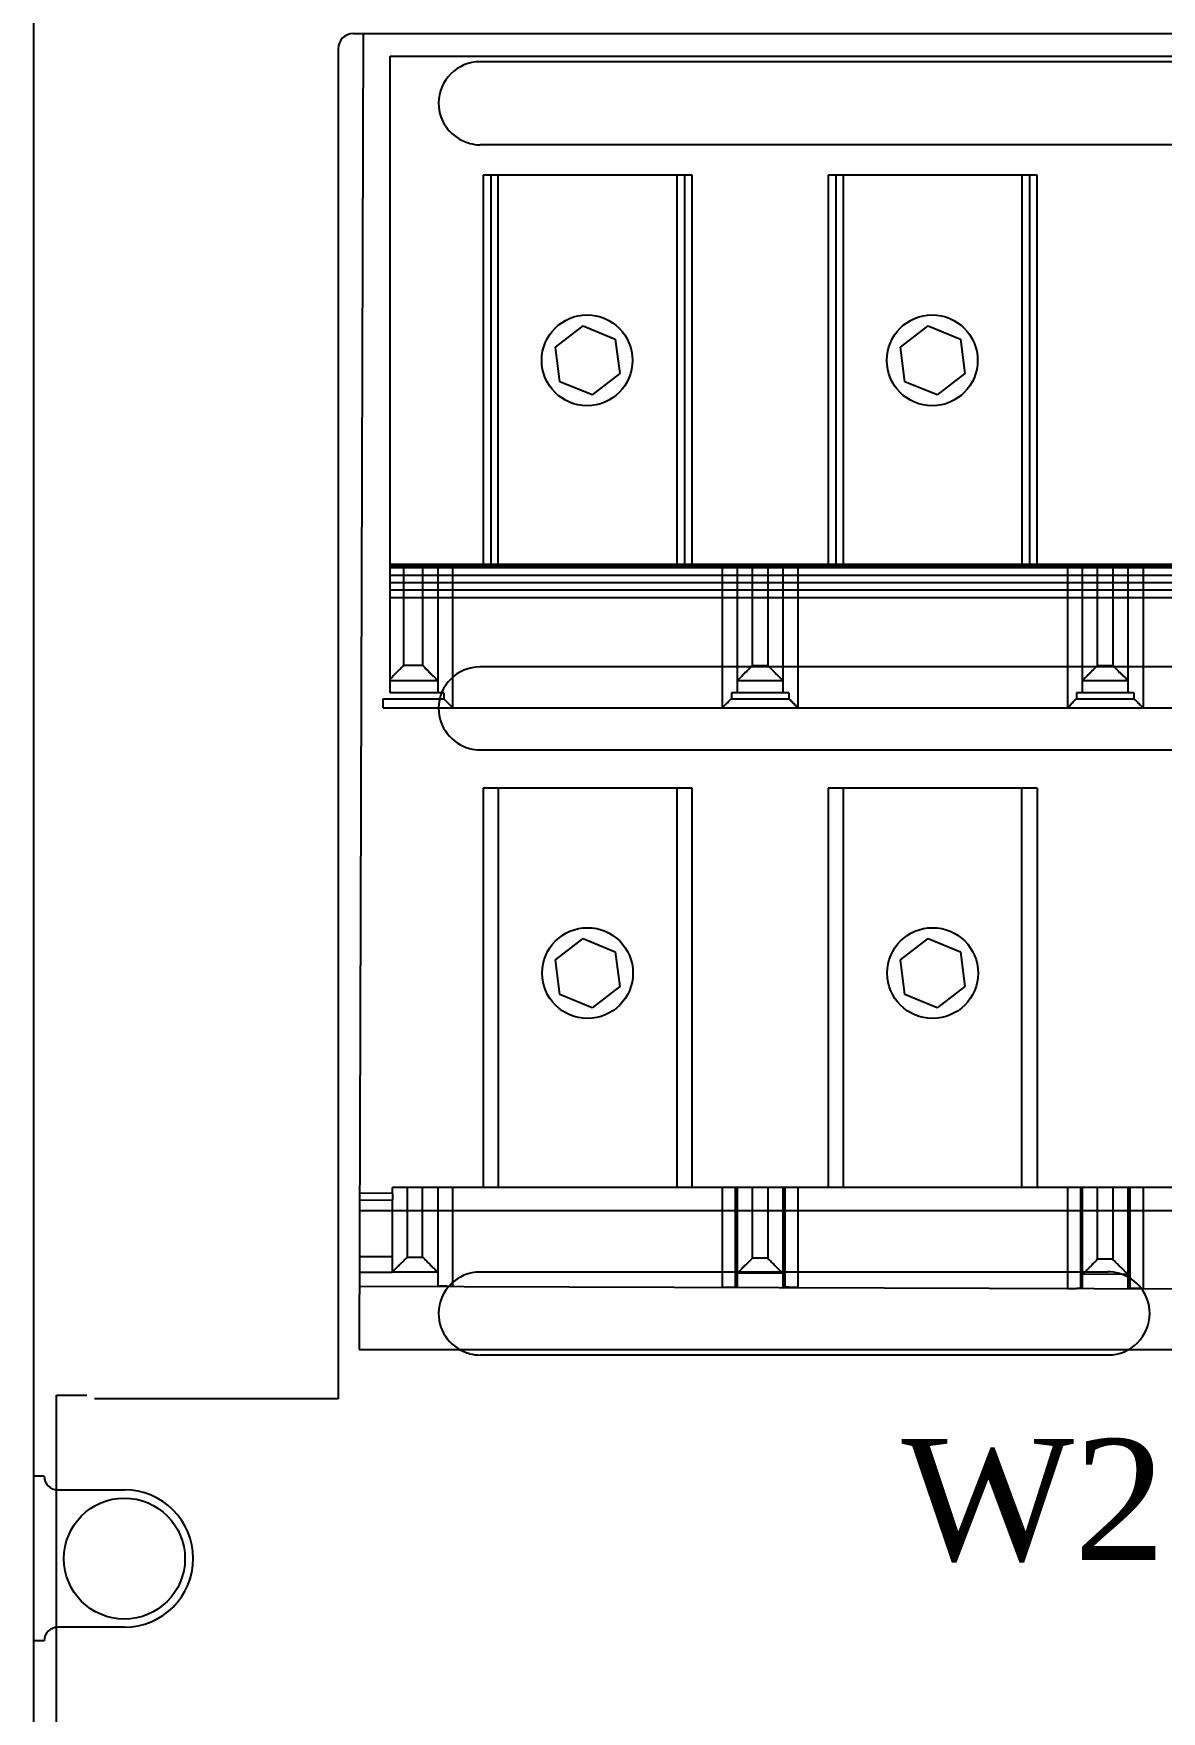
# Model space of a CAD drawing. Extents: x 0 to 226, y 0 to 690.
# Drawn here: x 8 to 82.5, y 110.2 to 221.1 of the extents above; entities that cross this region are included whole.
import ezdxf

# ---------------------------------------------------------------- set-up
doc = ezdxf.new("R2010")
doc.units = 0
doc.layers.add('-15N-THT. THIẾT BỊ ĐÓNG MỞ', color=40, linetype='CONTINUOUS')
doc.styles.add('- 04.0', font='times.ttf', dxfattribs={"height": 4})

# ---------------------------------------------------------------- blocks, each defined once
blk = doc.blocks.new('06 - N - SC VSD ATV630D30~D45N4')
at = {"layer": '-15N-THT. THIẾT BỊ ĐÓNG MỞ'}
for p, q in [((-105, 302.47), (-105, -248.35)), ((-83.88, -123.55), (9.84, -123.55)), ((-83.88, -123.55), (-83.88, -123.55)), ((-83.22, -123.55), (-83.5, -210.53)), ((-83.22, -123.55), (-83.22, -123.55)), ((-84.88, -124.55), (-84.88, -213.8)), ((-84.88, -124.55), (-84.88, -124.55)), ((-81.45, -125.05), (13.1, -125.05)), ((-81.45, -167.12), (-81.45, -125.05)), ((-81.45, -125.05), (-81.45, -125.05)), ((75.49, -125.41), (-75.5, -125.41)), ((-75.5, -125.41), (-75.5, -125.41)), ((-78.24, -128.15), (-78.24, -128.15)), ((-76.19, -130.8), (-76.19, -130.8)), ((-75.5, -130.89), (75.49, -130.89)), ((-75.5, -130.89), (-75.5, -130.89)), ((-61.5, -132.92), (-75.3, -132.92)), ((-75.3, -132.92), (-75.3, -132.92)), ((-75.3, -132.92), (-75.3, -158.72)), ((-74.8, -132.92), (-74.8, -158.72)), ((-74.3, -158.72), (-74.3, -132.92)), ((-62.5, -132.92), (-62.5, -158.72)), ((-62, -132.92), (-62, -158.72)), ((-61.5, -132.92), (-61.5, -132.92)), ((-61.5, -158.72), (-61.5, -132.92)), ((-38.7, -132.92), (-52.5, -132.92)), ((-52.5, -132.92), (-52.5, -132.92)), ((-52.5, -132.92), (-52.5, -158.72)), ((-52, -132.92), (-52, -158.72)), ((-51.5, -158.72), (-51.5, -132.92)), ((-39.7, -132.92), (-39.7, -158.72)), ((-39.2, -132.92), (-39.2, -158.72)), ((-38.7, -132.92), (-38.7, -132.92)), ((-38.7, -158.72), (-38.7, -132.92)), ((-70.53, -144.27), (-68.7, -142.86)), ((-68.7, -142.86), (-66.57, -143.74)), ((-68.7, -142.86), (-68.7, -142.86)), ((-47.73, -144.27), (-45.9, -142.86)), ((-45.9, -142.86), (-43.77, -143.74)), ((-45.9, -142.86), (-45.9, -142.86)), ((-66.57, -143.74), (-66.27, -146.03)), ((-66.57, -143.74), (-66.57, -143.74)), ((-43.77, -143.74), (-43.47, -146.03)), ((-43.77, -143.74), (-43.77, -143.74)), ((-71.43, -145.15), (-71.43, -145.15)), ((-70.53, -144.27), (-70.53, -144.27)), ((-70.23, -146.56), (-70.53, -144.27)), ((-65.43, -145.15), (-65.43, -145.15)), ((-48.63, -145.15), (-48.63, -145.15)), ((-47.73, -144.27), (-47.73, -144.27)), ((-47.43, -146.56), (-47.73, -144.27)), ((-42.63, -145.15), (-42.63, -145.15)), ((-66.27, -146.03), (-68.1, -147.44)), ((-66.27, -146.03), (-66.27, -146.03)), ((-43.47, -146.03), (-45.3, -147.44)), ((-43.47, -146.03), (-43.47, -146.03)), ((-70.23, -146.56), (-70.23, -146.56)), ((-68.1, -147.44), (-70.23, -146.56)), ((-68.1, -147.44), (-68.1, -147.44)), ((-47.43, -146.56), (-47.43, -146.56)), ((-45.3, -147.44), (-47.43, -146.56)), ((-45.3, -147.44), (-45.3, -147.44)), ((-81.45, -158.65), (-81.45, -158.65)), ((13.1, -158.65), (-81.45, -158.65)), ((-81.45, -158.72), (13.08, -158.72)), ((-81.45, -158.72), (-81.45, -158.72)), ((-81.45, -158.85), (13.1, -158.85)), ((-81.45, -158.85), (-81.45, -158.85)), ((-81.45, -159.35), (13.1, -159.35)), ((-80.55, -165.31), (-80.55, -158.72)), ((-79.3, -158.72), (-79.3, -165.31)), ((-78.3, -158.72), (-78.3, -167.12)), ((-78.3, -158.72), (-78.3, -158.72)), ((-77.3, -168.12), (-77.3, -158.72)), ((-75.3, -158.72), (-75.3, -158.72)), ((-61.5, -158.72), (-61.5, -158.72)), ((-59.5, -158.72), (-59.5, -168.12)), ((-58.5, -167.12), (-58.5, -158.72)), ((-58.5, -158.72), (-58.5, -158.72)), ((-57.5, -165.31), (-57.5, -158.72)), ((-56.5, -158.72), (-56.5, -165.31)), ((-55.5, -158.72), (-55.5, -167.12)), ((-55.5, -158.72), (-55.5, -158.72)), ((-54.5, -158.72), (-54.5, -168.12)), ((-52.5, -158.72), (-52.5, -158.72)), ((-38.7, -158.72), (-38.7, -158.72)), ((-36.7, -158.72), (-36.7, -168.12)), ((-35.7, -167.12), (-35.7, -158.72)), ((-35.7, -158.72), (-35.7, -158.72)), ((-34.7, -165.31), (-34.7, -158.72)), ((-33.7, -158.72), (-33.7, -165.31)), ((-32.7, -158.72), (-32.7, -167.12)), ((-32.7, -158.72), (-32.7, -158.72)), ((-31.7, -158.72), (-31.7, -168.12)), ((13.1, -159.85), (-81.45, -159.85)), ((-81.45, -159.85), (-81.45, -159.85)), ((13.1, -160.35), (-81.45, -160.35)), ((13.1, -160.85), (-81.45, -160.85)), ((-81.45, -160.85), (-81.45, -160.85)), ((-81.3, -166.06), (-81.45, -166.21)), ((-81.45, -166.31), (-78.3, -166.31)), ((-81.24, -166), (-81.3, -166.06)), ((-81.18, -165.94), (-81.24, -166)), ((-80.98, -165.74), (-81.18, -165.94)), ((-80.91, -165.67), (-80.98, -165.74)), ((-80.84, -165.6), (-80.91, -165.67)), ((-80.77, -165.53), (-80.84, -165.6)), ((-80.69, -165.46), (-80.77, -165.53)), ((-80.62, -165.38), (-80.69, -165.46)), ((-80.55, -165.31), (-80.62, -165.38)), ((-79.3, -165.31), (-80.55, -165.31)), ((-79.3, -165.31), (-79.25, -165.36)), ((-79.25, -165.36), (-79.2, -165.41)), ((-79.2, -165.41), (-79.15, -165.46)), ((-79.15, -165.46), (-79.1, -165.51)), ((-79.1, -165.51), (-79.06, -165.55)), ((-79.06, -165.55), (-79.01, -165.6)), ((-79.01, -165.6), (-78.96, -165.65)), ((-78.96, -165.65), (-78.91, -165.7)), ((-78.91, -165.7), (-78.87, -165.75)), ((-78.87, -165.75), (-78.82, -165.79)), ((-78.82, -165.79), (-78.77, -165.84)), ((-78.77, -165.84), (-78.73, -165.88)), ((-78.73, -165.88), (-78.69, -165.93)), ((-78.69, -165.93), (-78.64, -165.97)), ((-78.64, -165.97), (-78.6, -166.01)), ((-78.6, -166.01), (-78.56, -166.05)), ((-78.56, -166.05), (-78.35, -166.26)), ((-78.35, -166.26), (-78.33, -166.28)), ((-78.33, -166.28), (-78.31, -166.3)), ((-78.31, -166.3), (-78.31, -166.31)), ((-78.31, -166.31), (-78.3, -166.31)), ((-78.3, -166.31), (-78.3, -166.31)), ((-78.3, -166.31), (-78.3, -166.31)), ((-78.3, -166.31), (-78.3, -166.31)), ((-78.3, -166.31), (-78.3, -166.31)), ((-78.3, -166.31), (-78.3, -166.31)), ((-78.3, -166.31), (-78.3, -166.31)), ((-78.3, -166.31), (-78.3, -166.31)), ((75.49, -165.41), (-75.5, -165.41)), ((-75.5, -165.41), (-75.5, -165.41)), ((-58.49, -166.31), (-58.5, -166.31)), ((-58.5, -166.31), (-55.5, -166.31)), ((-58.5, -166.31), (-58.5, -166.31)), ((-58.5, -166.31), (-58.5, -166.31)), ((-58.5, -166.31), (-58.5, -166.31)), ((-58.5, -166.31), (-58.5, -166.31)), ((-58.5, -166.31), (-58.5, -166.31)), ((-58.5, -166.31), (-58.5, -166.31)), ((-58.47, -166.28), (-58.49, -166.3)), ((-58.49, -166.3), (-58.49, -166.31)), ((-58.45, -166.26), (-58.47, -166.28)), ((-58.43, -166.24), (-58.45, -166.26)), ((-58.28, -166.09), (-58.43, -166.24)), ((-58.24, -166.05), (-58.28, -166.09)), ((-58.2, -166.01), (-58.24, -166.05)), ((-58.16, -165.97), (-58.2, -166.01)), ((-58.11, -165.93), (-58.16, -165.97)), ((-58.07, -165.88), (-58.11, -165.93)), ((-58.03, -165.84), (-58.07, -165.88)), ((-57.98, -165.79), (-58.03, -165.84)), ((-57.93, -165.75), (-57.98, -165.79)), ((-57.89, -165.7), (-57.93, -165.75)), ((-57.84, -165.65), (-57.89, -165.7)), ((-57.79, -165.6), (-57.84, -165.65)), ((-57.74, -165.56), (-57.79, -165.6)), ((-57.7, -165.51), (-57.74, -165.56)), ((-57.65, -165.46), (-57.7, -165.51)), ((-57.6, -165.41), (-57.65, -165.46)), ((-57.55, -165.36), (-57.6, -165.41)), ((-57.5, -165.31), (-57.55, -165.36)), ((-57.5, -165.31), (-56.5, -165.31)), ((-56.5, -165.31), (-56.45, -165.36)), ((-56.45, -165.36), (-56.4, -165.41)), ((-56.4, -165.41), (-56.35, -165.46)), ((-56.35, -165.46), (-56.3, -165.51)), ((-56.3, -165.51), (-56.25, -165.56)), ((-56.25, -165.56), (-56.2, -165.61)), ((-56.2, -165.61), (-56.15, -165.66)), ((-56.15, -165.66), (-56.1, -165.71)), ((-56.1, -165.71), (-56.05, -165.76)), ((-56.05, -165.76), (-56, -165.81)), ((-56, -165.81), (-55.96, -165.86)), ((-55.96, -165.86), (-55.91, -165.9)), ((-55.91, -165.9), (-55.86, -165.95)), ((-55.86, -165.95), (-55.82, -165.99)), ((-55.82, -165.99), (-55.78, -166.03)), ((-55.78, -166.03), (-55.7, -166.11)), ((-55.7, -166.11), (-55.66, -166.15)), ((-55.66, -166.15), (-55.63, -166.18)), ((-55.63, -166.18), (-55.6, -166.21)), ((-55.6, -166.21), (-55.57, -166.24)), ((-55.57, -166.24), (-55.55, -166.26)), ((-55.55, -166.26), (-55.53, -166.28)), ((-55.53, -166.28), (-55.51, -166.31)), ((-55.51, -166.31), (-55.5, -166.31)), ((-55.5, -166.31), (-55.5, -166.31)), ((-55.5, -166.31), (-55.5, -166.31)), ((-55.5, -166.31), (-55.5, -166.31)), ((-55.5, -166.31), (-55.5, -166.31)), ((-55.5, -166.31), (-55.5, -166.31)), ((-55.5, -166.31), (-55.5, -166.31)), ((-55.5, -166.31), (-55.5, -166.31)), ((-35.69, -166.31), (-35.7, -166.31)), ((-35.7, -166.31), (-32.7, -166.31)), ((-35.7, -166.31), (-35.7, -166.31)), ((-35.7, -166.31), (-35.7, -166.31)), ((-35.7, -166.31), (-35.7, -166.31)), ((-35.7, -166.31), (-35.7, -166.31)), ((-35.7, -166.31), (-35.7, -166.31)), ((-35.7, -166.31), (-35.7, -166.31)), ((-35.68, -166.3), (-35.69, -166.31)), ((-35.67, -166.28), (-35.68, -166.3)), ((-35.65, -166.26), (-35.67, -166.28)), ((-35.63, -166.24), (-35.65, -166.26)), ((-35.6, -166.21), (-35.63, -166.24)), ((-35.57, -166.18), (-35.6, -166.21)), ((-35.54, -166.15), (-35.57, -166.18)), ((-35.5, -166.11), (-35.54, -166.15)), ((-35.42, -166.03), (-35.5, -166.11)), ((-35.38, -165.99), (-35.42, -166.03)), ((-35.34, -165.95), (-35.38, -165.99)), ((-35.29, -165.9), (-35.34, -165.95)), ((-35.24, -165.86), (-35.29, -165.9)), ((-35.2, -165.81), (-35.24, -165.86)), ((-35.15, -165.76), (-35.2, -165.81)), ((-35.1, -165.71), (-35.15, -165.76)), ((-35.05, -165.66), (-35.1, -165.71)), ((-35, -165.61), (-35.05, -165.66)), ((-34.95, -165.56), (-35, -165.61)), ((-34.9, -165.51), (-34.95, -165.56)), ((-34.85, -165.46), (-34.9, -165.51)), ((-34.8, -165.41), (-34.85, -165.46)), ((-34.75, -165.36), (-34.8, -165.41)), ((-34.7, -165.31), (-34.75, -165.36)), ((-34.7, -165.31), (-33.7, -165.31)), ((-33.7, -165.31), (-33.65, -165.36)), ((-33.65, -165.36), (-33.6, -165.41)), ((-33.6, -165.41), (-33.55, -165.46)), ((-33.55, -165.46), (-33.5, -165.51)), ((-33.5, -165.51), (-33.46, -165.56)), ((-33.46, -165.56), (-33.41, -165.6)), ((-33.41, -165.6), (-33.36, -165.65)), ((-33.36, -165.65), (-33.31, -165.7)), ((-33.31, -165.7), (-33.27, -165.75)), ((-33.27, -165.75), (-33.22, -165.79)), ((-33.22, -165.79), (-33.17, -165.84)), ((-33.17, -165.84), (-33.13, -165.88)), ((-33.13, -165.88), (-33.09, -165.93)), ((-33.09, -165.93), (-33.04, -165.97)), ((-33.04, -165.97), (-33, -166.01)), ((-33, -166.01), (-32.96, -166.05)), ((-32.96, -166.05), (-32.89, -166.12)), ((-32.89, -166.12), (-32.85, -166.16)), ((-32.85, -166.16), (-32.82, -166.19)), ((-32.82, -166.19), (-32.77, -166.24)), ((-32.77, -166.24), (-32.75, -166.26)), ((-32.75, -166.26), (-32.73, -166.28)), ((-32.73, -166.28), (-32.71, -166.3)), ((-32.71, -166.3), (-32.71, -166.31)), ((-32.71, -166.31), (-32.7, -166.31)), ((-32.7, -166.31), (-32.7, -166.31)), ((-32.7, -166.31), (-32.7, -166.31)), ((-32.7, -166.31), (-32.7, -166.31)), ((-32.7, -166.31), (-32.7, -166.31)), ((-32.7, -166.31), (-32.7, -166.31)), ((-32.7, -166.31), (-32.7, -166.31)), ((-77.9, -167.12), (-81.45, -167.12)), ((-81.45, -167.12), (-81.45, -167.12)), ((-78.3, -167.12), (-78.3, -167.12)), ((-78.3, -167.12), (-78.3, -167.12)), ((-78.3, -167.12), (-78.3, -167.12)), ((-78.3, -167.12), (-78.3, -167.12)), ((-78.3, -167.12), (-78.3, -167.12)), ((-78.3, -167.12), (-78.3, -167.12)), ((-78.3, -167.12), (-78.3, -167.12)), ((-77.9, -167.12), (-77.9, -167.52)), ((-55.1, -167.12), (-58.9, -167.12)), ((-58.9, -167.12), (-58.9, -167.52)), ((-58.5, -167.12), (-58.5, -167.12)), ((-58.5, -167.12), (-58.5, -167.12)), ((-58.5, -167.12), (-58.5, -167.12)), ((-58.5, -167.12), (-58.5, -167.12)), ((-58.5, -167.12), (-58.5, -167.12)), ((-58.5, -167.12), (-58.5, -167.12)), ((-58.5, -167.12), (-58.5, -167.12)), ((-55.5, -167.12), (-55.5, -167.12)), ((-55.5, -167.12), (-55.5, -167.12)), ((-55.5, -167.12), (-55.5, -167.12)), ((-55.5, -167.12), (-55.5, -167.12)), ((-55.5, -167.12), (-55.5, -167.12)), ((-55.5, -167.12), (-55.5, -167.12)), ((-55.5, -167.12), (-55.5, -167.12)), ((-55.1, -167.12), (-55.1, -167.52)), ((-32.3, -167.12), (-36.1, -167.12)), ((-36.1, -167.12), (-36.1, -167.52)), ((-35.7, -167.12), (-35.7, -167.12)), ((-35.7, -167.12), (-35.7, -167.12)), ((-35.7, -167.12), (-35.7, -167.12)), ((-35.7, -167.12), (-35.7, -167.12)), ((-35.7, -167.12), (-35.7, -167.12)), ((-35.7, -167.12), (-35.7, -167.12)), ((-35.7, -167.12), (-35.7, -167.12)), ((-32.7, -167.12), (-32.7, -167.12)), ((-32.7, -167.12), (-32.7, -167.12)), ((-32.7, -167.12), (-32.7, -167.12)), ((-32.7, -167.12), (-32.7, -167.12)), ((-32.7, -167.12), (-32.7, -167.12)), ((-32.7, -167.12), (-32.7, -167.12)), ((-32.7, -167.12), (-32.7, -167.12)), ((-32.3, -167.12), (-32.3, -167.52)), ((-81.9, -167.52), (-77.9, -167.52)), ((-81.9, -168.12), (-81.9, -167.52)), ((-81.9, -168.12), (-81.9, -168.12)), ((-81.9, -168.12), (13.1, -168.12)), ((-78.24, -168.15), (-78.24, -168.15)), ((-77.74, -167.67), (-77.9, -167.52)), ((-77.69, -167.72), (-77.74, -167.67)), ((-77.3, -168.12), (-77.69, -167.72)), ((-59.5, -168.12), (-59.22, -167.83)), ((-59.22, -167.83), (-59.16, -167.78)), ((-59.16, -167.78), (-59.11, -167.72)), ((-59.11, -167.72), (-59.06, -167.67)), ((-59.06, -167.67), (-59, -167.62)), ((-59, -167.62), (-58.95, -167.57)), ((-58.95, -167.57), (-58.9, -167.52)), ((-58.9, -167.52), (-55.1, -167.52)), ((-55.05, -167.57), (-55.1, -167.52)), ((-55, -167.62), (-55.05, -167.57)), ((-54.94, -167.67), (-55, -167.62)), ((-54.89, -167.72), (-54.94, -167.67)), ((-54.84, -167.78), (-54.89, -167.72)), ((-54.78, -167.83), (-54.84, -167.78)), ((-54.73, -167.89), (-54.78, -167.83)), ((-54.67, -167.95), (-54.73, -167.89)), ((-54.61, -168), (-54.67, -167.95)), ((-54.56, -168.06), (-54.61, -168)), ((-54.5, -168.12), (-54.56, -168.06)), ((-36.7, -168.12), (-36.64, -168.06)), ((-36.64, -168.06), (-36.59, -168)), ((-36.59, -168), (-36.42, -167.83)), ((-36.42, -167.83), (-36.36, -167.78)), ((-36.36, -167.78), (-36.31, -167.72)), ((-36.31, -167.72), (-36.26, -167.67)), ((-36.26, -167.67), (-36.2, -167.62)), ((-36.2, -167.62), (-36.15, -167.57)), ((-36.15, -167.57), (-36.1, -167.52)), ((-36.1, -167.52), (-32.3, -167.52)), ((-32.25, -167.57), (-32.3, -167.52)), ((-32.2, -167.62), (-32.25, -167.57)), ((-32.14, -167.67), (-32.2, -167.62)), ((-32.09, -167.72), (-32.14, -167.67)), ((-32.04, -167.78), (-32.09, -167.72)), ((-31.98, -167.83), (-32.04, -167.78)), ((-31.93, -167.89), (-31.98, -167.83)), ((-31.87, -167.95), (-31.93, -167.89)), ((-31.81, -168), (-31.87, -167.95)), ((-31.76, -168.06), (-31.81, -168)), ((-31.7, -168.12), (-31.76, -168.06)), ((-76.19, -170.8), (-76.19, -170.8)), ((-75.5, -170.89), (75.49, -170.89)), ((-75.5, -170.89), (-75.5, -170.89)), ((-61.5, -173.43), (-75.3, -173.43)), ((-75.3, -173.43), (-75.3, -173.43)), ((-75.3, -173.43), (-75.3, -199.83)), ((-74.3, -173.43), (-74.3, -199.83)), ((-62.5, -173.43), (-62.5, -199.83)), ((-61.5, -173.43), (-61.5, -173.43)), ((-61.5, -199.83), (-61.5, -173.43)), ((-38.7, -173.43), (-52.5, -173.43)), ((-52.5, -173.43), (-52.5, -173.43)), ((-52.5, -173.43), (-52.5, -199.83)), ((-51.5, -199.83), (-51.5, -173.43)), ((-39.7, -199.83), (-39.7, -173.43)), ((-38.7, -173.43), (-38.7, -173.43)), ((-38.7, -173.43), (-38.7, -199.83)), ((-70.53, -184.77), (-68.7, -183.36)), ((-68.7, -183.36), (-66.57, -184.24)), ((-68.7, -183.36), (-68.7, -183.36)), ((-47.73, -184.77), (-45.9, -183.36)), ((-45.9, -183.36), (-43.77, -184.24)), ((-45.9, -183.36), (-45.9, -183.36)), ((-70.53, -184.77), (-70.53, -184.77)), ((-70.23, -187.06), (-70.53, -184.77)), ((-66.57, -184.24), (-66.27, -186.53)), ((-66.57, -184.24), (-66.57, -184.24)), ((-47.73, -184.77), (-47.73, -184.77)), ((-47.43, -187.06), (-47.73, -184.77)), ((-43.77, -184.24), (-43.47, -186.53)), ((-43.77, -184.24), (-43.77, -184.24)), ((-71.4, -185.65), (-71.4, -185.65)), ((-65.4, -185.65), (-65.4, -185.65)), ((-48.6, -185.65), (-48.6, -185.65)), ((-42.6, -185.65), (-42.6, -185.65)), ((-70.23, -187.06), (-70.23, -187.06)), ((-68.1, -187.94), (-70.23, -187.06)), ((-66.27, -186.53), (-68.1, -187.94)), ((-66.27, -186.53), (-66.27, -186.53)), ((-47.43, -187.06), (-47.43, -187.06)), ((-45.3, -187.94), (-47.43, -187.06)), ((-43.47, -186.53), (-45.3, -187.94)), ((-43.47, -186.53), (-43.47, -186.53)), ((-68.1, -187.94), (-68.1, -187.94)), ((-45.3, -187.94), (-45.3, -187.94)), ((-81.3, -200.21), (-83.47, -200.2)), ((-83.47, -200.64), (-81.3, -200.65)), ((-81.3, -200.21), (-81.3, -199.83)), ((-81.3, -199.83), (-81.3, -199.83)), ((81.29, -199.83), (-81.3, -199.83)), ((-81.3, -200.21), (-81.3, -200.65)), ((-81.3, -204.41), (-81.3, -200.65)), ((-80.3, -204.42), (-80.3, -199.83)), ((-79.3, -204.42), (-79.3, -199.83)), ((-78.3, -199.83), (-78.3, -206.32)), ((-78.3, -199.83), (-78.3, -199.83)), ((-77.3, -206.36), (-77.3, -199.83)), ((-75.3, -199.83), (-75.3, -199.83)), ((-61.5, -199.83), (-61.5, -199.83)), ((-59.5, -199.83), (-59.5, -206.42)), ((-58.64, -199.83), (-58.64, -206.4)), ((-58.5, -206.39), (-58.5, -199.83)), ((-58.5, -199.83), (-58.5, -199.83)), ((-57.5, -204.49), (-57.5, -199.83)), ((-56.5, -199.83), (-56.5, -204.49)), ((-55.5, -199.83), (-55.5, -206.39)), ((-55.5, -199.83), (-55.5, -199.83)), ((-55.36, -199.83), (-55.36, -206.41)), ((-54.5, -199.83), (-54.5, -206.43)), ((-52.5, -199.83), (-52.5, -199.83)), ((-38.7, -199.83), (-38.7, -199.83)), ((-36.7, -199.83), (-36.7, -206.49)), ((-35.84, -199.83), (-35.84, -206.48)), ((-35.7, -206.46), (-35.7, -199.83)), ((-35.7, -199.83), (-35.7, -199.83)), ((-34.7, -204.56), (-34.7, -199.83)), ((-33.7, -199.83), (-33.7, -204.57)), ((-32.7, -199.83), (-32.7, -206.47)), ((-32.7, -199.83), (-32.7, -199.83)), ((-32.56, -199.83), (-32.56, -206.49)), ((-31.7, -199.83), (-31.7, -206.51)), ((-83.47, -201.35), (-83.47, -201.35)), ((-83.47, -201.35), (84.28, -201.35)), ((-81.3, -204.41), (-83.48, -204.41)), ((-81.3, -205.41), (-81.3, -204.41)), ((-81.04, -205.15), (-81.08, -205.19)), ((-81, -205.11), (-81.04, -205.15)), ((-80.96, -205.07), (-81, -205.11)), ((-80.91, -205.03), (-80.96, -205.07)), ((-80.87, -204.99), (-80.91, -205.03)), ((-80.83, -204.94), (-80.87, -204.99)), ((-80.78, -204.9), (-80.83, -204.94)), ((-80.73, -204.85), (-80.78, -204.9)), ((-80.69, -204.8), (-80.73, -204.85)), ((-80.64, -204.76), (-80.69, -204.8)), ((-80.59, -204.71), (-80.64, -204.76)), ((-80.54, -204.66), (-80.59, -204.71)), ((-80.5, -204.61), (-80.54, -204.66)), ((-80.45, -204.56), (-80.5, -204.61)), ((-80.4, -204.52), (-80.45, -204.56)), ((-80.35, -204.47), (-80.4, -204.52)), ((-80.3, -204.42), (-80.35, -204.47)), ((-80.3, -204.42), (-79.3, -204.42)), ((-80.3, -204.42), (-80.3, -204.42)), ((-80.3, -204.42), (-80.3, -204.42)), ((-80.3, -204.42), (-80.3, -204.42)), ((-80.3, -204.42), (-80.3, -204.42)), ((-79.3, -204.42), (-79.3, -204.42)), ((-79.3, -204.42), (-79.3, -204.42)), ((-79.3, -204.42), (-79.3, -204.42)), ((-79.3, -204.42), (-79.3, -204.42)), ((-79.3, -204.42), (-79.3, -204.42)), ((-79.3, -204.42), (-79.25, -204.47)), ((-79.25, -204.47), (-79.2, -204.52)), ((-79.2, -204.52), (-79.15, -204.57)), ((-79.15, -204.57), (-79.1, -204.62)), ((-79.1, -204.62), (-79.05, -204.67)), ((-79.05, -204.67), (-79, -204.72)), ((-79, -204.72), (-78.95, -204.77)), ((-78.95, -204.77), (-78.9, -204.82)), ((-78.9, -204.82), (-78.85, -204.87)), ((-78.85, -204.87), (-78.8, -204.92)), ((-78.8, -204.92), (-78.76, -204.97)), ((-78.76, -204.97), (-78.71, -205.01)), ((-78.71, -205.01), (-78.67, -205.06)), ((-78.67, -205.06), (-78.62, -205.1)), ((-78.62, -205.1), (-78.58, -205.14)), ((-78.58, -205.14), (-78.54, -205.18)), ((-58.16, -205.14), (-58.2, -205.19)), ((-58.11, -205.1), (-58.16, -205.14)), ((-58.07, -205.06), (-58.11, -205.1)), ((-58.03, -205.01), (-58.07, -205.06)), ((-57.98, -204.97), (-58.03, -205.01)), ((-57.93, -204.92), (-57.98, -204.97)), ((-57.89, -204.88), (-57.93, -204.92)), ((-57.84, -204.83), (-57.89, -204.88)), ((-57.79, -204.78), (-57.84, -204.83)), ((-57.74, -204.73), (-57.79, -204.78)), ((-57.7, -204.69), (-57.74, -204.73)), ((-57.65, -204.64), (-57.7, -204.69)), ((-57.6, -204.59), (-57.65, -204.64)), ((-57.55, -204.54), (-57.6, -204.59)), ((-57.5, -204.49), (-57.55, -204.54)), ((-56.5, -204.49), (-57.5, -204.49)), ((-56.5, -204.49), (-56.45, -204.55)), ((-56.45, -204.55), (-56.4, -204.6)), ((-56.4, -204.6), (-56.35, -204.65)), ((-56.35, -204.65), (-56.3, -204.7)), ((-56.3, -204.7), (-56.25, -204.75)), ((-56.25, -204.75), (-56.2, -204.8)), ((-56.2, -204.8), (-56.15, -204.85)), ((-56.15, -204.85), (-56.1, -204.9)), ((-56.1, -204.9), (-56.05, -204.95)), ((-56.05, -204.95), (-56, -204.99)), ((-56, -204.99), (-55.96, -205.04)), ((-55.96, -205.04), (-55.91, -205.09)), ((-55.91, -205.09), (-55.87, -205.13)), ((-55.87, -205.13), (-55.82, -205.17)), ((-35.27, -205.13), (-35.31, -205.18)), ((-35.23, -205.09), (-35.27, -205.13)), ((-35.18, -205.04), (-35.23, -205.09)), ((-35.13, -205), (-35.18, -205.04)), ((-35.09, -204.95), (-35.13, -205)), ((-35.04, -204.9), (-35.09, -204.95)), ((-34.99, -204.86), (-35.04, -204.9)), ((-34.94, -204.81), (-34.99, -204.86)), ((-34.9, -204.76), (-34.94, -204.81)), ((-34.85, -204.71), (-34.9, -204.76)), ((-34.8, -204.66), (-34.85, -204.71)), ((-34.75, -204.61), (-34.8, -204.66)), ((-34.7, -204.56), (-34.75, -204.61)), ((-33.7, -204.57), (-34.7, -204.56)), ((-33.7, -204.57), (-33.65, -204.62)), ((-33.65, -204.62), (-33.6, -204.67)), ((-33.6, -204.67), (-33.55, -204.72)), ((-33.55, -204.72), (-33.5, -204.77)), ((-33.5, -204.77), (-33.45, -204.82)), ((-33.45, -204.82), (-33.4, -204.87)), ((-33.4, -204.87), (-33.35, -204.92)), ((-33.35, -204.92), (-33.3, -204.97)), ((-33.3, -204.97), (-33.25, -205.02)), ((-33.25, -205.02), (-33.2, -205.07)), ((-33.2, -205.07), (-33.16, -205.11)), ((-33.16, -205.11), (-33.11, -205.16)), ((-33.11, -205.16), (-33.07, -205.2)), ((-83.48, -205.41), (-81.3, -205.41)), ((-81.3, -205.41), (-81.3, -205.41)), ((-81.3, -205.41), (-81.3, -205.41)), ((-81.3, -205.41), (-81.3, -205.41)), ((-81.3, -205.41), (-81.3, -205.41)), ((-81.3, -205.41), (-81.3, -205.41)), ((-81.3, -205.41), (-81.3, -205.41)), ((-81.3, -205.41), (-81.3, -205.41)), ((-81.29, -205.41), (-81.3, -205.41)), ((-78.3, -205.42), (-81.3, -205.41)), ((-81.27, -205.39), (-81.29, -205.4)), ((-81.29, -205.4), (-81.29, -205.41)), ((-81.25, -205.37), (-81.27, -205.39)), ((-81.23, -205.35), (-81.25, -205.37)), ((-81.21, -205.32), (-81.23, -205.35)), ((-81.18, -205.29), (-81.21, -205.32)), ((-81.15, -205.26), (-81.18, -205.29)), ((-81.11, -205.23), (-81.15, -205.26)), ((-81.08, -205.19), (-81.11, -205.23)), ((-78.54, -205.18), (-78.5, -205.22)), ((-78.5, -205.22), (-78.46, -205.26)), ((-78.46, -205.26), (-78.43, -205.29)), ((-78.43, -205.29), (-78.4, -205.32)), ((-78.4, -205.32), (-78.37, -205.35)), ((-78.37, -205.35), (-78.35, -205.37)), ((-78.35, -205.37), (-78.33, -205.39)), ((-78.33, -205.39), (-78.32, -205.41)), ((-78.32, -205.41), (-78.31, -205.42)), ((-78.31, -205.42), (-78.3, -205.42)), ((-78.3, -205.42), (-78.3, -205.42)), ((-78.3, -205.42), (-78.3, -205.42)), ((-78.3, -205.42), (-78.3, -205.42)), ((-78.3, -205.42), (-78.3, -205.42)), ((-78.3, -205.42), (-78.3, -205.42)), ((-78.3, -205.42), (-78.3, -205.42)), ((-78.3, -205.42), (-78.3, -205.42)), ((-34, -205.41), (-75.5, -205.41)), ((-75.5, -205.41), (-75.5, -205.41)), ((-58.49, -205.48), (-58.5, -205.49)), ((-55.5, -205.5), (-58.5, -205.49)), ((-58.5, -205.49), (-58.5, -205.49)), ((-58.5, -205.49), (-58.5, -205.49)), ((-58.5, -205.49), (-58.5, -205.49)), ((-58.5, -205.49), (-58.5, -205.49)), ((-58.5, -205.49), (-58.5, -205.49)), ((-58.5, -205.49), (-58.5, -205.49)), ((-58.5, -205.49), (-58.5, -205.49)), ((-58.47, -205.46), (-58.49, -205.47)), ((-58.49, -205.47), (-58.49, -205.48)), ((-58.45, -205.44), (-58.47, -205.46)), ((-58.43, -205.42), (-58.45, -205.44)), ((-58.41, -205.39), (-58.43, -205.42)), ((-58.38, -205.37), (-58.41, -205.39)), ((-58.35, -205.33), (-58.38, -205.37)), ((-58.31, -205.3), (-58.35, -205.33)), ((-58.28, -205.26), (-58.31, -205.3)), ((-58.24, -205.23), (-58.28, -205.26)), ((-58.2, -205.19), (-58.24, -205.23)), ((-55.82, -205.17), (-55.78, -205.22)), ((-55.78, -205.22), (-55.74, -205.26)), ((-55.74, -205.26), (-55.7, -205.3)), ((-55.7, -205.3), (-55.66, -205.33)), ((-55.66, -205.33), (-55.63, -205.37)), ((-55.63, -205.37), (-55.6, -205.4)), ((-55.6, -205.4), (-55.57, -205.42)), ((-55.57, -205.42), (-55.55, -205.45)), ((-55.55, -205.45), (-55.53, -205.47)), ((-55.53, -205.47), (-55.52, -205.48)), ((-55.52, -205.48), (-55.51, -205.49)), ((-55.51, -205.49), (-55.5, -205.5)), ((-55.5, -205.5), (-55.5, -205.5)), ((-55.5, -205.5), (-55.5, -205.5)), ((-55.5, -205.5), (-55.5, -205.5)), ((-55.5, -205.5), (-55.5, -205.5)), ((-55.5, -205.5), (-55.5, -205.5)), ((-55.5, -205.5), (-55.5, -205.5)), ((-55.5, -205.5), (-55.5, -205.5)), ((-32.7, -205.57), (-35.7, -205.56)), ((-35.69, -205.56), (-35.7, -205.56)), ((-35.7, -205.56), (-35.7, -205.56)), ((-35.7, -205.56), (-35.7, -205.56)), ((-35.7, -205.56), (-35.7, -205.56)), ((-35.7, -205.56), (-35.7, -205.56)), ((-35.7, -205.56), (-35.7, -205.56)), ((-35.7, -205.56), (-35.7, -205.56)), ((-35.7, -205.56), (-35.7, -205.56)), ((-35.67, -205.53), (-35.69, -205.55)), ((-35.69, -205.55), (-35.69, -205.56)), ((-35.65, -205.51), (-35.67, -205.53)), ((-35.63, -205.49), (-35.65, -205.51)), ((-35.61, -205.47), (-35.63, -205.49)), ((-35.58, -205.44), (-35.61, -205.47)), ((-35.55, -205.41), (-35.58, -205.44)), ((-35.51, -205.37), (-35.55, -205.41)), ((-35.48, -205.34), (-35.51, -205.37)), ((-35.44, -205.3), (-35.48, -205.34)), ((-35.4, -205.26), (-35.44, -205.3)), ((-35.36, -205.22), (-35.4, -205.26)), ((-35.31, -205.18), (-35.36, -205.22)), ((-34, -205.41), (-34, -205.41)), ((-33.28, -205.5), (-33.28, -205.5)), ((-33.07, -205.2), (-33.02, -205.25)), ((-33.02, -205.25), (-32.98, -205.29)), ((-32.98, -205.29), (-32.94, -205.33)), ((-32.94, -205.33), (-32.9, -205.37)), ((-32.9, -205.37), (-32.86, -205.4)), ((-32.86, -205.4), (-32.83, -205.44)), ((-32.83, -205.44), (-32.8, -205.47)), ((-32.8, -205.47), (-32.77, -205.5)), ((-32.77, -205.5), (-32.75, -205.52)), ((-32.75, -205.52), (-32.73, -205.54)), ((-32.73, -205.54), (-32.72, -205.55)), ((-32.72, -205.55), (-32.71, -205.56)), ((-32.71, -205.56), (-32.7, -205.57)), ((-32.7, -205.57), (-32.7, -205.57)), ((-32.7, -205.57), (-32.7, -205.57)), ((-32.7, -205.57), (-32.7, -205.57)), ((-32.7, -205.57), (-32.7, -205.57)), ((-32.7, -205.57), (-32.7, -205.57)), ((-32.7, -205.57), (-32.7, -205.57)), ((-32.7, -205.57), (-32.7, -205.57)), ((-83.49, -206.34), (101.09, -206.93)), ((-83.49, -206.34), (-83.49, -206.34)), ((-78.29, -206.33), (-78.3, -206.32)), ((-78.3, -206.32), (-78.3, -206.32)), ((-78.3, -206.32), (-78.3, -206.32)), ((-78.28, -206.33), (-78.29, -206.33)), ((-78.27, -206.33), (-78.28, -206.33)), ((-78.26, -206.33), (-78.27, -206.33)), ((-78.25, -206.33), (-78.26, -206.33)), ((-78.23, -206.33), (-78.25, -206.33)), ((-78.21, -206.34), (-78.23, -206.33)), ((-78.19, -206.34), (-78.21, -206.34)), ((-78.17, -206.34), (-78.19, -206.34)), ((-78.15, -206.34), (-78.17, -206.34)), ((-78.12, -206.34), (-78.15, -206.34)), ((-78.1, -206.34), (-78.12, -206.34)), ((-78.07, -206.34), (-78.1, -206.34)), ((-78.04, -206.35), (-78.07, -206.34)), ((-78.01, -206.35), (-78.04, -206.35)), ((-77.97, -206.35), (-78.01, -206.35)), ((-77.94, -206.35), (-77.97, -206.35)), ((-77.9, -206.35), (-77.94, -206.35)), ((-77.87, -206.35), (-77.9, -206.35)), ((-77.83, -206.35), (-77.87, -206.35)), ((-77.79, -206.35), (-77.83, -206.35)), ((-77.75, -206.35), (-77.79, -206.35)), ((-77.7, -206.36), (-77.75, -206.35)), ((-77.66, -206.36), (-77.7, -206.36)), ((-77.62, -206.36), (-77.66, -206.36)), ((-77.57, -206.36), (-77.62, -206.36)), ((-77.53, -206.36), (-77.57, -206.36)), ((-77.48, -206.36), (-77.53, -206.36)), ((-77.44, -206.36), (-77.48, -206.36)), ((-77.39, -206.36), (-77.44, -206.36)), ((-77.35, -206.36), (-77.39, -206.36)), ((-77.3, -206.36), (-77.35, -206.36)), ((-59.5, -206.42), (-59.45, -206.42)), ((-59.45, -206.42), (-59.39, -206.42)), ((-59.39, -206.42), (-59.34, -206.42)), ((-59.34, -206.42), (-59.28, -206.42)), ((-59.28, -206.42), (-59.23, -206.42)), ((-59.23, -206.42), (-59.18, -206.42)), ((-59.18, -206.42), (-59.13, -206.42)), ((-59.13, -206.42), (-59.08, -206.42)), ((-59.08, -206.42), (-59.03, -206.41)), ((-59.03, -206.41), (-58.98, -206.41)), ((-58.98, -206.41), (-58.94, -206.41)), ((-58.94, -206.41), (-58.89, -206.41)), ((-58.89, -206.41), (-58.85, -206.41)), ((-58.85, -206.41), (-58.81, -206.41)), ((-58.81, -206.41), (-58.77, -206.41)), ((-58.77, -206.41), (-58.73, -206.41)), ((-58.73, -206.41), (-58.7, -206.41)), ((-58.7, -206.41), (-58.67, -206.4)), ((-58.67, -206.4), (-58.64, -206.4)), ((-58.64, -206.4), (-58.62, -206.4)), ((-58.62, -206.4), (-58.59, -206.4)), ((-58.59, -206.4), (-58.57, -206.4)), ((-58.57, -206.4), (-58.56, -206.4)), ((-58.56, -206.4), (-58.54, -206.4)), ((-58.54, -206.4), (-58.53, -206.39)), ((-58.53, -206.39), (-58.52, -206.39)), ((-58.52, -206.39), (-58.51, -206.39)), ((-58.51, -206.39), (-58.5, -206.39)), ((-58.5, -206.39), (-58.5, -206.39)), ((-58.5, -206.39), (-58.5, -206.39)), ((-55.5, -206.4), (-55.5, -206.39)), ((-55.49, -206.4), (-55.5, -206.4)), ((-55.5, -206.4), (-55.5, -206.4)), ((-55.48, -206.4), (-55.49, -206.4)), ((-55.47, -206.4), (-55.48, -206.4)), ((-55.46, -206.41), (-55.47, -206.4)), ((-55.44, -206.41), (-55.46, -206.41)), ((-55.43, -206.41), (-55.44, -206.41)), ((-55.41, -206.41), (-55.43, -206.41)), ((-55.38, -206.41), (-55.41, -206.41)), ((-55.36, -206.41), (-55.38, -206.41)), ((-55.33, -206.41), (-55.36, -206.41)), ((-55.3, -206.42), (-55.33, -206.41)), ((-55.27, -206.42), (-55.3, -206.42)), ((-55.23, -206.42), (-55.27, -206.42)), ((-55.19, -206.42), (-55.23, -206.42)), ((-55.15, -206.42), (-55.19, -206.42)), ((-55.11, -206.42), (-55.15, -206.42)), ((-55.07, -206.43), (-55.11, -206.42)), ((-55.02, -206.43), (-55.07, -206.43)), ((-54.97, -206.43), (-55.02, -206.43)), ((-54.92, -206.43), (-54.97, -206.43)), ((-54.87, -206.43), (-54.92, -206.43)), ((-54.82, -206.43), (-54.87, -206.43)), ((-54.77, -206.43), (-54.82, -206.43)), ((-54.72, -206.43), (-54.77, -206.43)), ((-54.66, -206.43), (-54.72, -206.43)), ((-54.61, -206.43), (-54.66, -206.43)), ((-54.55, -206.43), (-54.61, -206.43)), ((-54.5, -206.43), (-54.55, -206.43)), ((-36.7, -206.49), (-36.64, -206.49)), ((-36.64, -206.49), (-36.58, -206.49)), ((-36.58, -206.49), (-36.53, -206.49)), ((-36.53, -206.49), (-36.47, -206.49)), ((-36.47, -206.49), (-36.42, -206.49)), ((-36.42, -206.49), (-36.36, -206.49)), ((-36.36, -206.49), (-36.31, -206.49)), ((-36.31, -206.49), (-36.26, -206.49)), ((-36.26, -206.49), (-36.2, -206.49)), ((-36.2, -206.49), (-36.16, -206.49)), ((-36.16, -206.49), (-36.11, -206.49)), ((-36.11, -206.49), (-36.06, -206.48)), ((-36.06, -206.48), (-36.02, -206.48)), ((-36.02, -206.48), (-35.98, -206.48)), ((-35.98, -206.48), (-35.94, -206.48)), ((-35.94, -206.48), (-35.9, -206.48)), ((-35.9, -206.48), (-35.87, -206.48)), ((-35.87, -206.48), (-35.84, -206.48)), ((-35.84, -206.48), (-35.82, -206.47)), ((-35.82, -206.47), (-35.79, -206.47)), ((-35.79, -206.47), (-35.77, -206.47)), ((-35.77, -206.47), (-35.76, -206.47)), ((-35.76, -206.47), (-35.74, -206.47)), ((-35.74, -206.47), (-35.73, -206.47)), ((-35.73, -206.47), (-35.72, -206.47)), ((-35.72, -206.47), (-35.71, -206.46)), ((-35.71, -206.46), (-35.7, -206.46)), ((-35.7, -206.46), (-35.7, -206.46)), ((-35.7, -206.46), (-35.7, -206.46)), ((-32.69, -206.47), (-32.7, -206.47)), ((-32.7, -206.47), (-32.7, -206.47)), ((-32.7, -206.47), (-32.7, -206.47)), ((-32.68, -206.48), (-32.69, -206.47)), ((-32.67, -206.48), (-32.68, -206.48)), ((-32.66, -206.48), (-32.67, -206.48)), ((-32.64, -206.48), (-32.66, -206.48)), ((-32.63, -206.48), (-32.64, -206.48)), ((-32.61, -206.48), (-32.63, -206.48)), ((-32.58, -206.48), (-32.61, -206.48)), ((-32.56, -206.49), (-32.58, -206.48)), ((-32.53, -206.49), (-32.56, -206.49)), ((-32.5, -206.49), (-32.53, -206.49)), ((-32.47, -206.49), (-32.5, -206.49)), ((-32.43, -206.49), (-32.47, -206.49)), ((-32.39, -206.49), (-32.43, -206.49)), ((-32.35, -206.5), (-32.39, -206.49)), ((-32.31, -206.5), (-32.35, -206.5)), ((-32.27, -206.5), (-32.31, -206.5)), ((-32.22, -206.5), (-32.27, -206.5)), ((-32.17, -206.5), (-32.22, -206.5)), ((-32.12, -206.5), (-32.17, -206.5)), ((-32.07, -206.5), (-32.12, -206.5)), ((-32.02, -206.5), (-32.07, -206.5)), ((-31.97, -206.5), (-32.02, -206.5)), ((-31.92, -206.5), (-31.97, -206.5)), ((-31.86, -206.51), (-31.92, -206.5)), ((-31.81, -206.51), (-31.86, -206.51)), ((-31.75, -206.51), (-31.81, -206.51)), ((-31.7, -206.51), (-31.75, -206.51)), ((-78.24, -208.15), (-78.24, -208.15)), ((-31.26, -208.15), (-31.26, -208.15)), ((-83.5, -210.53), (101.09, -210.53)), ((-83.5, -210.53), (-83.5, -210.53)), ((-76.19, -210.8), (-76.19, -210.8)), ((-75.5, -210.89), (-34, -210.89)), ((-75.5, -210.89), (-75.5, -210.89)), ((-34, -210.89), (-34, -210.89)), ((-103.5, -235.15), (-103.5, -213.55)), ((-103.5, -213.55), (-101.49, -213.55)), ((-103.5, -213.55), (-103.5, -213.55)), ((-101.49, -213.55), (-101.49, -213.55)), ((-84.88, -213.8), (-100.99, -213.8)), ((-100.99, -213.8), (-100.99, -213.8)), ((-84.88, -213.8), (-84.88, -213.8)), ((-104.31, -218.91), (-105, -218.91)), ((-105, -218.91), (-105, -218.91)), ((-104.31, -218.91), (-104.31, -218.91)), ((-103.41, -219.81), (-99, -219.81)), ((-103.41, -219.81), (-103.41, -219.81)), ((-99, -219.81), (-99, -219.81)), ((-103, -224.35), (-103, -224.35)), ((-95, -224.35), (-95, -224.35)), ((-99, -228.89), (-103.41, -228.89)), ((-103.41, -228.89), (-103.41, -228.89)), ((-99, -228.89), (-99, -228.89)), ((-98.29, -228.83), (-98.29, -228.83)), ((-104.31, -229.79), (-105, -229.79)), ((-105, -229.79), (-105, -229.79)), ((-104.31, -229.79), (-104.31, -229.79))]:
    blk.add_line(p, q, dxfattribs=at)
for centre, radius in [((-68.43, -145.15), 3), ((-45.63, -145.15), 3), ((-68.4, -185.65), 3), ((-45.6, -185.65), 3), ((-99, -224.35), 4)]:
    blk.add_circle(centre, radius, dxfattribs=at)
for centre, radius, start, end in [((-75.5, -128.15), 2.74, 90.0001, 179.9999), ((-75.5, -128.15), 2.74, 180.0002, 255.3628), ((-75.5, -128.15), 2.75, 255.367, 269.996), ((-75.5, -168.15), 2.74, 90.0001, 179.9999), ((-75.5, -168.15), 2.74, 180.0002, 255.3628), ((-75.5, -168.15), 2.75, 255.367, 269.996), ((-75.5, -208.15), 2.74, 90.0001, 179.9999), ((-34, -208.15), 2.75, 74.8061, 89.9958), ((-34, -208.15), 2.74, 0.0001, 74.8022), ((-75.5, -208.15), 2.74, 180.0002, 255.3628), ((-34, -208.15), 2.74, 270.0001, 359.9999), ((-75.5, -208.15), 2.75, 255.367, 269.996), ((-99, -224.35), 4.54, 270, 90)]:
    blk.add_arc(centre, radius, start, end, dxfattribs=at)
for centre, major_axis, ratio, start_param, end_param in [((-83.88, -124.55), (0.707, -0.707), 0.999695, 2.356347, 3.926839), ((-103.41, -218.91), (-0.636, 0.636), 0.997265, 0.786768, 2.354825), ((-103.41, -229.79), (-0.636, -0.636), 0.997265, -2.354825, -0.786768)]:
    blk.add_ellipse(centre, major_axis=major_axis, ratio=ratio, start_param=start_param, end_param=end_param, dxfattribs=at)
at = {"layer": '-15N-THT. THIẾT BỊ ĐÓNG MỞ', "color": 3, "insert": (0, -220.53), "char_height": 8, "width": 47.4864, "attachment_point": 5, "style": '- 04.0'}
blk.add_mtext('W226xH673xD271', dxfattribs=at)

msp = doc.modelspace()

# ---------------------------------------------------------------- block references
msp.add_blockref('06 - N - SC VSD ATV630D30~D45N4', (113.01, 344.65))

doc.saveas('drawing.dxf')
